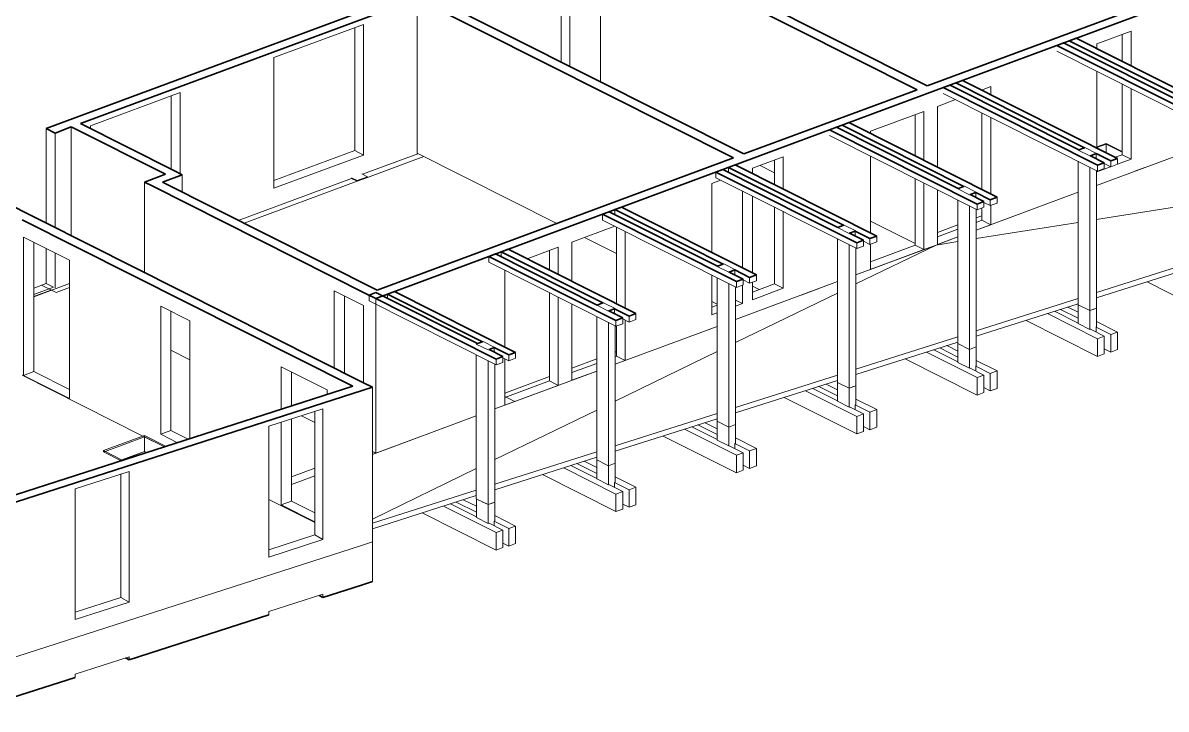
# Model space of a CAD drawing. Header units: metres. Extents: x 399 to 3028, y -427 to 863.
# Drawn here: x 862.82 to 878.12, y 4.27 to 13.45 of the extents above; entities that cross this region are included whole.
import ezdxf

# ---------------------------------------------------------------- set-up
doc = ezdxf.new("R2010")
doc.units = ezdxf.units.M
for name, color, linetype, lineweight in [('A-FLOR', 192, 'Continuous', 18), ('A-GENM', 13, 'Continuous', 18), ('A-WALL', 113, 'Continuous', 18), ('S-BEAM', 12, 'Continuous', 18), ('S-COLS', 52, 'Continuous', 18)]:
    doc.layers.add(name, color=color, linetype=linetype, lineweight=lineweight)

# ---------------------------------------------------------------- blocks, each defined once
blk = doc.blocks.new('VAU_Réservation_Rectangulaire1 - VAU_Réservation_Rectangulaire-V43-3D Plan R_1')
at = {"layer": 'A-GENM', "lineweight": 9}
for p, q in [((604.58, 7.932), (604.032, 7.729)), ((604.033, 7.729), (604.58, 7.932)), ((604.58, 7.932), (604.87, 7.786)), ((604.58, 7.932), (604.58, 7.716)), ((604.032, 7.729), (604.291, 7.599)), ((604.032, 7.729), (604.032, 7.711)), ((604.291, 7.599), (604.033, 7.729)), ((604.033, 7.729), (604.033, 7.711)), ((604.58, 7.716), (604.281, 7.604)), ((604.608, 7.702), (604.58, 7.716)), ((604.28, 7.604), (604.26, 7.597))]:
    blk.add_line(p, q, dxfattribs=at)
blk = doc.blocks.new('VAU_Réservation_Rectangulaire1 - VAU_Réservation_Rectangulaire-1314264-3D Plan R_1')
at = {"layer": 'A-GENM', "lineweight": 9}
blk.add_line((612.171, 9.724), (612.241, 9.689), dxfattribs=at)
blk = doc.blocks.new('VAU_Réservation_Rectangulaire1 - VAU_Réservation_Rectangulaire-1314196-3D Plan R_1')
at = {"layer": 'A-GENM', "lineweight": 9}
for p, q in [((612.806, 9.885), (612.717, 9.929)), ((612.717, 9.929), (612.806, 9.885))]:
    blk.add_line(p, q, dxfattribs=at)
blk = doc.blocks.new('VAU_Réservation_Rectangulaire1 - VAU_Réservation_Rectangulaire-1312910-3D Plan R_1')
at = {"layer": 'A-GENM', "lineweight": 9}
for p, q in [((617.447, 11.841), (617.324, 11.795)), ((617.324, 11.795), (617.447, 11.841)), ((617.662, 11.733), (617.447, 11.841)), ((617.447, 11.841), (617.662, 11.733)), ((617.447, 11.841), (617.447, 11.832)), ((617.447, 11.841), (617.447, 11.715))]:
    blk.add_line(p, q, dxfattribs=at)

msp = doc.modelspace()

# ---------------------------------------------------------------- linework, layer by layer
at = {"layer": 'A-FLOR', "lineweight": 9}
for p, q in [((877.186, 11.2786), (878.5486, 11.7849)), ((877.1905, 11.7859), (877.3136, 11.8317)), ((877.3136, 11.8317), (877.5283, 11.7236)), ((877.3136, 11.7154), (877.3136, 11.8317)), ((868.1836, 11.6632), (867.4317, 11.3839)), ((867.2952, 11.3332), (865.7812, 10.7707)), ((867.4317, 11.3839), (867.2952, 11.3332)), ((875.5758, 10.6804), (876.9384, 11.1866)), ((875.5758, 10.8424), (875.6514, 10.8705)), ((875.0558, 10.6492), (875.3282, 10.7504)), ((875.037, 10.4802), (875.3282, 10.5884)), ((873.9656, 10.0822), (875.037, 10.4802)), ((878.5486, 10.2787), (877.186, 9.8445)), ((878.5486, 10.2066), (877.186, 9.7723)), ((863.4432, 9.9652), (862.9671, 9.7883)), ((872.3554, 9.4839), (873.718, 9.9901)), ((876.9384, 9.7656), (875.5758, 9.3313)), ((876.9384, 9.6934), (875.5758, 9.2592)), ((870.7452, 8.8857), (872.1077, 9.3919)), ((875.3282, 9.2524), (873.9656, 8.8181)), ((875.3282, 9.1802), (873.9656, 8.746)), ((865.0559, 8.9453), (864.8013, 9.0734)), ((870.7452, 9.0477), (870.761, 9.0535)), ((870.1653, 8.8322), (870.4975, 8.9557)), ((864.4256, 7.9247), (862.811, 8.7372)), ((862.9671, 8.7871), (863.4432, 8.5475)), ((869.135, 8.2874), (870.4975, 8.7936)), ((869.2703, 8.4997), (869.866, 8.721)), ((873.718, 8.7392), (872.3554, 8.3049)), ((873.718, 8.6671), (872.3554, 8.2328)), ((866.7257, 8.1052), (866.5475, 8.1948)), ((867.4961, 7.6785), (868.8873, 8.1954)), ((872.1077, 8.226), (870.7452, 7.7918)), ((872.1077, 8.1539), (870.7452, 7.7196)), ((863.9202, 7.7185), (864.4465, 7.9141)), ((864.715, 7.7791), (864.4259, 7.9245)), ((864.4465, 7.9141), (864.7148, 7.779)), ((864.4465, 7.7157), (864.4465, 7.9141)), ((863.8995, 7.7109), (863.9199, 7.7184)), ((864.1354, 7.5922), (863.8995, 7.7109)), ((864.4465, 7.7157), (864.1469, 7.6044)), ((864.4746, 7.7016), (864.4465, 7.7157)), ((867.5407, 7.6951), (867.4961, 7.7176)), ((867.4961, 7.7171), (867.5402, 7.6949)), ((867.5402, 7.6949), (867.5407, 7.6951)), ((870.4975, 7.7128), (869.135, 7.2786)), ((864.1466, 7.6043), (864.1263, 7.5967)), ((866.414, 7.3791), (866.7257, 7.4949)), ((870.4975, 7.6407), (869.135, 7.2064)), ((866.414, 7.2765), (866.7257, 7.3923)), ((868.8873, 7.1996), (867.4961, 6.7562)), ((866.7257, 6.7673), (866.1118, 7.0762)), ((868.8873, 7.1275), (867.4961, 6.6841))]:
    msp.add_line(p, q, dxfattribs=at)
at = {"layer": 'A-FLOR'}
for p, q in [((877.186, 10.8221), (878.5486, 11.0388)), ((875.5758, 10.5659), (876.9384, 10.7827)), ((873.9656, 9.9589), (875.037, 10.4802)), ((875.037, 10.4802), (875.3282, 10.5265)), ((872.3554, 9.1753), (873.718, 9.8383)), ((870.7452, 8.3917), (872.1077, 9.0548)), ((869.135, 7.6082), (870.4975, 8.2712)), ((867.4961, 6.8106), (868.8873, 7.4877))]:
    msp.add_line(p, q, dxfattribs=at)
at = {"layer": 'A-WALL', "lineweight": 35}
for p, q in [((867.3785, 8.6381), (843.7718, 20.5174)), ((875.4007, 16.5956), (863.1344, 12.0382)), ((870.5483, 14.6901), (874.7832, 12.5594)), ((874.9197, 12.6101), (870.6848, 14.7408)), ((879.6897, 14.3823), (874.9197, 12.6101)), ((875.037, 12.5511), (879.807, 14.3233)), ((863.5904, 12.105), (868.095, 13.7786)), ((868.095, 13.7786), (872.3299, 11.6479)), ((872.4665, 11.6987), (868.2316, 13.8294)), ((867.5407, 9.766), (875.037, 12.5511)), ((874.7832, 12.5594), (872.4665, 11.6987)), ((864.8484, 11.4721), (863.5904, 12.105)), ((863.1344, 12.0382), (863.2518, 11.9792)), ((863.2518, 11.9792), (863.4691, 12.0599)), ((863.4691, 12.0599), (864.7271, 11.427)), ((872.3299, 11.6479), (867.5599, 9.8757)), ((864.9527, 11.4196), (864.8484, 11.4721)), ((864.7271, 11.427), (864.4465, 11.3228)), ((864.4465, 11.3228), (864.5508, 11.2703)), ((864.6873, 11.321), (864.9527, 11.4196)), ((867.5599, 9.8757), (864.6873, 11.321)), ((864.5508, 11.2703), (867.4234, 9.825)), ((862.811, 10.8171), (867.2339, 8.5914)), ((867.4234, 9.825), (867.5407, 9.766)), ((867.2339, 8.5914), (862.0833, 6.9304)), ((862.2009, 6.8712), (867.4961, 8.5789)), ((867.4961, 8.5789), (867.3785, 8.6381)), ((867.4961, 5.9772), (867.3515, 5.9306)), ((867.3515, 5.9306), (866.8333, 5.7635)), ((866.8333, 5.7635), (866.7847, 5.7917)), ((866.1119, 5.5308), (864.241, 4.9274)), ((864.241, 4.9274), (864.1923, 4.9556)), ((863.5195, 4.6948), (862.201, 4.2695))]:
    msp.add_line(p, q, dxfattribs=at)
at = {"layer": 'A-WALL', "lineweight": 9}
for p, q in [((870.5483, 14.6901), (870.5483, 12.6637)), ((870.0206, 12.9292), (870.0206, 14.4159)), ((870.1379, 14.4595), (870.1379, 12.8702)), ((868.095, 13.7786), (868.095, 11.7078)), ((866.1787, 12.9885), (867.3771, 13.4337)), ((867.2598, 11.7435), (867.2598, 13.3902)), ((867.3771, 13.4337), (867.3771, 11.6845)), ((877.1905, 13.1738), (877.6456, 13.3429)), ((877.6456, 13.3429), (877.6456, 12.8779)), ((877.1905, 13.107), (877.1905, 13.1738)), ((877.5283, 12.937), (877.5283, 13.2993)), ((866.1787, 11.2392), (866.1787, 12.9885)), ((877.1905, 11.7773), (877.1905, 12.8033)), ((875.6456, 12.5548), (875.7687, 12.6005)), ((875.6514, 12.5518), (875.6514, 12.5569)), ((875.7687, 12.6005), (875.7687, 12.4928)), ((877.5283, 11.6888), (877.5283, 12.6333)), ((877.6456, 12.5743), (877.6456, 11.6297)), ((863.7254, 12.077), (864.9238, 12.5223)), ((864.8065, 11.4932), (864.8065, 12.4787)), ((864.9238, 12.5223), (864.9238, 11.4342)), ((875.0558, 12.3356), (875.2985, 12.4258)), ((874.1608, 12.0031), (874.8737, 12.268)), ((874.8737, 12.268), (874.8737, 11.6135)), ((875.0558, 11.5219), (875.0558, 12.3356)), ((875.6514, 11.2221), (875.6514, 12.2482)), ((874.7564, 11.6725), (874.7564, 12.2244)), ((875.7687, 12.1891), (875.7687, 11.1631)), ((863.1344, 10.7738), (863.1344, 12.0382)), ((863.2518, 11.9792), (863.2518, 10.7147)), ((863.4691, 12.0599), (863.4691, 10.6054)), ((863.7254, 12.0371), (863.7254, 12.077)), ((874.1608, 11.9723), (874.1608, 12.0031)), ((866.1787, 11.3419), (867.2598, 11.7435)), ((867.3771, 11.6845), (866.1787, 11.2392)), ((867.2598, 11.7435), (867.3771, 11.6845)), ((867.3638, 11.4271), (868.1053, 11.7026)), ((868.095, 11.7078), (869.9623, 10.7683)), ((872.5838, 11.5074), (872.9933, 11.6595)), ((872.9933, 11.6595), (872.9933, 11.2301)), ((874.1608, 10.6426), (874.1608, 11.6686)), ((877.4352, 11.6542), (877.5283, 11.6888)), ((877.6456, 11.6297), (877.4645, 11.5625)), ((877.5283, 11.6888), (877.6456, 11.6297)), ((872.5838, 11.4362), (872.5838, 11.5074)), ((872.6841, 11.5446), (872.876, 11.4481)), ((872.876, 11.2891), (872.876, 11.616)), ((877.3721, 11.5281), (877.1905, 11.4607)), ((877.1905, 11.4607), (877.1905, 11.4736)), ((864.4465, 10.1135), (864.4465, 11.3228)), ((864.9527, 11.1875), (864.9527, 11.4196)), ((865.703, 10.81), (867.217, 11.3725)), ((872.0377, 11.3045), (872.1553, 11.3482)), ((874.7564, 10.4786), (874.7564, 11.3689)), ((872.0377, 10.3813), (872.0377, 11.3045)), ((872.4472, 11.2013), (872.4472, 10.1752)), ((874.8737, 11.3098), (874.8737, 10.4196)), ((875.0558, 10.4872), (875.0558, 11.2182)), ((872.5838, 10.1065), (872.5838, 11.1326)), ((872.876, 9.9603), (872.876, 10.9855)), ((872.9933, 10.9264), (872.9933, 9.9013)), ((875.6514, 10.8111), (875.6514, 10.9752)), ((875.7687, 11.0102), (875.7687, 10.7521)), ((870.1653, 10.5187), (870.7383, 10.7316)), ((870.761, 9.6941), (870.761, 10.7202)), ((874.1608, 10.8017), (874.7564, 10.502)), ((874.7564, 10.5018), (874.1608, 10.8016)), ((875.5758, 10.783), (875.6514, 10.8111)), ((875.7687, 10.7521), (875.5758, 10.6804)), ((875.7687, 10.7521), (875.6514, 10.8111)), ((862.8306, 8.7364), (862.8306, 10.5848)), ((862.8306, 10.5848), (863.4432, 10.2765)), ((870.3339, 10.5813), (870.761, 10.3664)), ((870.8783, 10.6611), (870.8783, 9.6351)), ((875.0558, 10.5898), (875.3282, 10.691)), ((875.3282, 10.5884), (875.0558, 10.4872)), ((862.9671, 10.5161), (862.9671, 8.7871)), ((863.1344, 9.9674), (863.1344, 10.4319)), ((869.5654, 10.2958), (869.9833, 10.451)), ((869.866, 10.1445), (869.866, 10.4075)), ((869.9833, 10.451), (869.9833, 10.0855)), ((870.1653, 9.9939), (870.1653, 10.5187)), ((874.9003, 10.4294), (873.9656, 10.0822)), ((874.1608, 10.1547), (874.1608, 10.4917)), ((874.1608, 10.2573), (874.7564, 10.4786)), ((874.1608, 10.2573), (874.7564, 10.4786)), ((874.8737, 10.4196), (874.1608, 10.1547)), ((874.8737, 10.4196), (874.7564, 10.4786)), ((874.9003, 10.4294), (875.0368, 10.4801)), ((863.2518, 10.3729), (863.2518, 9.9083)), ((863.4432, 10.2765), (863.4432, 8.4281)), ((869.2703, 9.1146), (869.2703, 10.1406)), ((862.9671, 9.9052), (863.1344, 9.9674)), ((863.2322, 9.9182), (863.1344, 9.9674)), ((872.0377, 9.5462), (872.0377, 10.0777)), ((872.4472, 9.9427), (872.4472, 9.6984)), ((872.5838, 9.7491), (872.5838, 9.9848)), ((872.5838, 9.8517), (872.876, 9.9603)), ((872.876, 9.9603), (872.9933, 9.9013)), ((873.718, 9.9901), (873.2335, 9.8101)), ((863.2322, 9.9182), (862.9671, 9.8197)), ((863.2322, 9.9182), (862.9671, 9.8197)), ((862.9671, 9.7933), (863.195, 9.8779)), ((866.9866, 8.8353), (866.9866, 9.8674)), ((866.9866, 9.8674), (867.3777, 9.6707)), ((867.1231, 9.7987), (867.1231, 8.7666)), ((869.866, 8.6616), (869.866, 9.8409)), ((872.9933, 9.9013), (872.5838, 9.7491)), ((864.6648, 7.9486), (864.6648, 9.6618)), ((864.6648, 9.6618), (865.0559, 9.465)), ((867.3777, 9.6707), (867.3777, 8.6384)), ((867.5407, 9.766), (867.5407, 7.6951)), ((869.9833, 9.7818), (869.9833, 8.6026)), ((870.1653, 8.6702), (870.1653, 9.6902)), ((872.0377, 9.7241), (872.1077, 9.6888)), ((872.0377, 9.6488), (872.1077, 9.6748)), ((872.3554, 9.7446), (872.4472, 9.6984)), ((872.4472, 9.6984), (872.3554, 9.6642)), ((864.8013, 9.5931), (864.8013, 7.9993)), ((872.1077, 9.5722), (872.0377, 9.5462)), ((865.0559, 9.465), (865.0559, 7.889)), ((870.761, 8.9941), (870.761, 9.3952)), ((870.8783, 9.4773), (870.8783, 8.9351)), ((864.8013, 9.0734), (865.0559, 8.9453)), ((865.0559, 8.9451), (864.8013, 9.0731)), ((869.2703, 8.3377), (869.2703, 8.9568)), ((870.1653, 8.7728), (870.4975, 8.8963)), ((870.7452, 8.9883), (870.761, 8.9941)), ((870.8783, 8.9351), (870.7452, 8.8857)), ((870.8783, 8.9351), (870.761, 8.9941)), ((862.9671, 8.7871), (862.8306, 8.7364)), ((863.4432, 8.4281), (862.8306, 8.7364)), ((862.9671, 8.7871), (863.4432, 8.5475)), ((866.2775, 8.283), (866.2775, 8.8503)), ((866.2775, 8.8503), (866.8901, 8.542)), ((866.414, 8.7816), (866.414, 8.327)), ((870.4975, 8.7936), (870.1653, 8.6702)), ((867.4961, 6.508), (867.4961, 8.5789)), ((869.2703, 8.4403), (869.866, 8.6616)), ((869.9833, 8.6026), (869.2703, 8.3377)), ((869.9833, 8.6026), (869.866, 8.6616)), ((866.8901, 8.542), (866.8901, 8.4806)), ((866.1118, 8.0543), (866.8333, 8.287)), ((866.8333, 8.287), (866.8333, 6.5377)), ((866.2775, 7.0018), (866.2775, 8.1077)), ((866.414, 8.1518), (866.414, 7.0525)), ((866.7257, 8.1048), (866.547, 8.1947)), ((866.5475, 8.1948), (866.7257, 8.1052)), ((866.7257, 6.6001), (866.7257, 8.2523)), ((864.6648, 7.9486), (864.8013, 7.9993)), ((864.8013, 7.9993), (865.0343, 7.8821)), ((866.1118, 6.3051), (866.1118, 8.0543)), ((864.8897, 7.8354), (864.6648, 7.9486)), ((868.168, 7.9277), (867.5407, 7.6947)), ((867.5402, 7.6949), (867.4961, 7.6785)), ((867.5402, 7.6949), (867.5406, 7.6946)), ((866.414, 7.3791), (866.7257, 7.4949)), ((863.5195, 7.2183), (864.2409, 7.451)), ((864.1333, 5.7641), (864.1333, 7.4163)), ((864.2409, 7.451), (864.2409, 5.7017)), ((866.7257, 7.3923), (866.414, 7.2765)), ((863.5195, 5.469), (863.5195, 7.2183)), ((866.414, 7.0525), (866.2775, 7.0018)), ((866.414, 7.0525), (866.7257, 6.8957)), ((866.7257, 6.7763), (866.2775, 7.0018)), ((866.1118, 6.4022), (866.7257, 6.6001)), ((866.7257, 6.6001), (866.8333, 6.5377)), ((867.3515, 6.4614), (862.201, 4.8003)), ((862.201, 4.8004), (867.3514, 6.4614)), ((866.8333, 6.5377), (866.1118, 6.3051)), ((867.3515, 6.4614), (867.4961, 6.508)), ((867.3515, 6.4614), (867.4961, 6.508)), ((867.4961, 6.508), (867.4961, 5.9772)), ((863.5195, 5.5661), (864.1333, 5.7641)), ((864.2409, 5.7017), (863.5195, 5.469)), ((864.2409, 5.7017), (864.1333, 5.7641)), ((866.1119, 5.5747), (866.8333, 5.8073)), ((866.8333, 5.8073), (866.8333, 5.7635)), ((866.1119, 5.5308), (866.1119, 5.5747)), ((863.5195, 4.7386), (864.241, 4.9713)), ((864.241, 4.9713), (864.241, 4.9274)), ((863.5195, 4.6948), (863.5195, 4.7386))]:
    msp.add_line(p, q, dxfattribs=at)
at = {"layer": 'S-BEAM', "lineweight": 35}
for p, q in [((876.7443, 13.1857), (876.6533, 13.1518)), ((878.556, 12.2739), (876.7443, 13.1857)), ((876.911, 13.2476), (876.82, 13.2138)), ((876.82, 13.2138), (878.6316, 12.3022)), ((879.0748, 12.1587), (876.911, 13.2476)), ((876.6533, 13.1518), (878.8072, 12.0679)), ((875.2243, 12.6209), (875.1333, 12.5871)), ((875.1333, 12.5871), (877.1969, 11.5486)), ((876.9457, 11.7546), (875.2243, 12.6209)), ((875.3911, 12.6828), (875.3, 12.649)), ((875.3, 12.649), (877.0213, 11.7828)), ((877.4645, 11.6394), (875.3911, 12.6828)), ((873.8711, 12.118), (873.7801, 12.0842)), ((873.7801, 12.0842), (875.411, 11.2635)), ((875.8542, 11.1201), (873.8711, 12.118)), ((873.7044, 12.0561), (873.6134, 12.0222)), ((873.6134, 12.0222), (875.5865, 11.0293)), ((875.3354, 11.2353), (873.7044, 12.0561)), ((877.2879, 11.5824), (877.1021, 11.6759)), ((877.1777, 11.7041), (877.3735, 11.6056)), ((877.3735, 11.6056), (877.4645, 11.6394)), ((872.1845, 11.4912), (872.0935, 11.4574)), ((873.7251, 10.716), (872.1845, 11.4912)), ((872.3512, 11.5532), (872.2602, 11.5194)), ((872.2602, 11.5194), (873.8007, 10.7442)), ((874.2439, 10.6008), (872.3512, 11.5532)), ((877.1969, 11.5486), (877.2879, 11.5824)), ((872.0935, 11.4574), (873.9762, 10.51)), ((875.5674, 11.1848), (875.7632, 11.0863)), ((875.6776, 11.0631), (875.4918, 11.1566)), ((875.5865, 11.0293), (875.6776, 11.0631)), ((875.7632, 11.0863), (875.8542, 11.1201)), ((870.6646, 10.9264), (870.5736, 10.8926)), ((870.5736, 10.8926), (872.3659, 9.9906)), ((872.1148, 10.1967), (870.6646, 10.9264)), ((870.8313, 10.9884), (870.7403, 10.9546)), ((870.7403, 10.9546), (872.1903, 10.2249)), ((872.6336, 10.0814), (870.8313, 10.9884)), ((874.0673, 10.5438), (873.8815, 10.6373)), ((873.9571, 10.6655), (874.1529, 10.5669)), ((874.1529, 10.5669), (874.2439, 10.6008)), ((869.3114, 10.4236), (869.2204, 10.3898)), ((871.0233, 9.5621), (869.3114, 10.4236)), ((873.9762, 10.51), (874.0673, 10.5438)), ((869.1447, 10.3616), (869.0537, 10.3278)), ((869.0537, 10.3278), (870.7556, 9.4713)), ((870.5045, 9.6773), (869.1447, 10.3616)), ((869.2204, 10.3898), (870.58, 9.7055)), ((872.4569, 10.0245), (872.2712, 10.1179)), ((872.3468, 10.1462), (872.5426, 10.0476)), ((872.3659, 9.9906), (872.4569, 10.0245)), ((872.5426, 10.0476), (872.6336, 10.0814)), ((867.5442, 9.8438), (867.4532, 9.81)), ((867.4532, 9.81), (869.1527, 8.9548)), ((868.9015, 9.1608), (867.5442, 9.8438)), ((867.7915, 9.8588), (867.7005, 9.825)), ((867.7005, 9.825), (868.9697, 9.1862)), ((869.413, 9.0428), (867.7915, 9.8588)), ((870.8466, 9.5051), (870.6609, 9.5986)), ((870.7365, 9.6268), (870.9323, 9.5283)), ((870.7556, 9.4713), (870.8466, 9.5051)), ((870.9323, 9.5283), (871.0233, 9.5621)), ((869.2437, 8.9886), (869.0579, 9.0821)), ((869.1262, 9.1075), (869.322, 9.009)), ((869.322, 9.009), (869.413, 9.0428)), ((869.1527, 8.9548), (869.2437, 8.9886))]:
    msp.add_line(p, q, dxfattribs=at)
at = {"layer": 'S-BEAM', "lineweight": 9}
for p, q in [((878.8072, 11.9898), (876.6533, 13.0737)), ((877.1969, 11.4704), (875.1333, 12.5089)), ((875.5865, 10.9511), (873.6134, 11.9441)), ((877.0213, 11.7828), (877.0292, 11.7858)), ((877.0292, 11.7858), (877.186, 11.7072)), ((868.1836, 11.6632), (867.4317, 11.3839)), ((876.9384, 11.7519), (876.9457, 11.7546)), ((877.0952, 11.6733), (876.9384, 11.7519)), ((877.1021, 11.6759), (877.0952, 11.6733)), ((877.186, 11.7072), (877.1777, 11.7041)), ((877.1777, 11.7041), (877.1777, 11.6379)), ((877.4645, 11.5612), (877.4645, 11.6394)), ((872.2602, 11.4531), (872.2602, 11.5194)), ((877.1969, 11.5486), (877.1969, 11.4704)), ((877.1969, 11.4704), (877.2879, 11.5043)), ((877.2879, 11.5043), (877.2879, 11.5824)), ((877.3735, 11.5274), (877.2879, 11.5705)), ((877.3735, 11.6056), (877.3735, 11.5274)), ((877.3735, 11.5274), (877.4645, 11.5612)), ((867.2952, 11.3332), (865.7812, 10.7707)), ((867.217, 11.3725), (867.2952, 11.3332)), ((872.0935, 11.3793), (872.0935, 11.4574)), ((873.9762, 10.4318), (872.0935, 11.3793)), ((875.3282, 11.2326), (875.3354, 11.2353)), ((875.485, 11.154), (875.3282, 11.2326)), ((875.411, 11.2635), (875.419, 11.2665)), ((875.419, 11.2665), (875.5758, 11.188)), ((875.5758, 11.188), (875.5674, 11.1848)), ((875.5674, 11.1848), (875.5674, 11.1186)), ((875.4918, 11.1566), (875.485, 11.154)), ((875.5865, 11.0293), (875.5865, 10.9511)), ((875.6776, 10.9849), (875.6776, 11.0631)), ((875.7632, 11.0081), (875.6776, 11.0512)), ((875.7632, 11.0863), (875.7632, 11.0081)), ((875.7632, 11.0081), (875.8542, 11.0419)), ((875.8542, 11.0419), (875.8542, 11.1201)), ((870.5736, 10.8145), (870.5736, 10.8926)), ((870.7403, 10.8883), (870.7403, 10.9546)), ((875.5758, 10.8424), (875.6514, 10.8705)), ((875.5865, 10.9511), (875.6776, 10.9849)), ((872.3659, 9.9125), (870.5736, 10.8145)), ((873.718, 10.7133), (873.7251, 10.716)), ((873.8748, 10.6348), (873.718, 10.7133)), ((873.8007, 10.7442), (873.8088, 10.7472)), ((873.8088, 10.7472), (873.9656, 10.6687)), ((875.0558, 10.6492), (875.3282, 10.7504)), ((873.8815, 10.6373), (873.8748, 10.6348)), ((873.9656, 10.6687), (873.9571, 10.6655)), ((873.9571, 10.6655), (873.9571, 10.5992)), ((874.1529, 10.5669), (874.1529, 10.4888)), ((874.2439, 10.5226), (874.2439, 10.6008)), ((873.9762, 10.51), (873.9762, 10.4318)), ((873.9762, 10.4318), (874.0673, 10.4656)), ((874.0673, 10.4656), (874.0673, 10.5438)), ((874.1529, 10.4888), (874.0673, 10.5319)), ((874.1529, 10.4888), (874.2439, 10.5226)), ((869.0537, 10.2497), (869.0537, 10.3278)), ((870.7556, 9.3932), (869.0537, 10.2497)), ((869.2204, 10.3235), (869.2204, 10.3898)), ((872.1077, 10.194), (872.1148, 10.1967)), ((872.2646, 10.1155), (872.1077, 10.194)), ((872.1903, 10.2249), (872.1986, 10.2279)), ((872.1986, 10.2279), (872.3554, 10.1494)), ((872.2712, 10.1179), (872.2646, 10.1155)), ((872.3554, 10.1494), (872.3468, 10.1462)), ((872.3468, 10.1462), (872.3468, 10.0799)), ((872.3659, 9.9906), (872.3659, 9.9125)), ((872.3659, 9.9125), (872.4569, 9.9463)), ((872.4569, 9.9463), (872.4569, 10.0245)), ((872.5426, 9.9695), (872.4569, 10.0126)), ((872.5426, 10.0476), (872.5426, 9.9695)), ((872.5426, 9.9695), (872.6336, 10.0033)), ((872.6336, 10.0033), (872.6336, 10.0814)), ((878.8072, 9.5101), (877.8596, 9.987)), ((867.4532, 9.7319), (867.4532, 9.81)), ((867.7005, 9.7652), (867.7005, 9.825)), ((869.1527, 8.8766), (867.4532, 9.7319)), ((870.4975, 9.6748), (870.5045, 9.6773)), ((870.6544, 9.5962), (870.4975, 9.6748)), ((870.58, 9.7055), (870.5884, 9.7087)), ((870.5884, 9.7087), (870.7452, 9.6301)), ((876.8014, 9.6498), (876.9387, 9.5807)), ((870.6609, 9.5986), (870.6544, 9.5962)), ((870.7452, 9.6301), (870.7365, 9.6268)), ((870.7365, 9.6268), (870.7365, 9.5606)), ((870.8466, 9.427), (870.8466, 9.5051)), ((870.9323, 9.4501), (870.8466, 9.4932)), ((870.9323, 9.5283), (870.9323, 9.4501)), ((870.9323, 9.4501), (871.0233, 9.484)), ((871.0233, 9.484), (871.0233, 9.5621)), ((876.5271, 9.5623), (877.1969, 9.2253)), ((876.9387, 9.4348), (876.6239, 9.5932)), ((876.7045, 9.6189), (876.9387, 9.501)), ((870.7556, 9.4713), (870.7556, 9.3932)), ((870.7556, 9.3932), (870.8466, 9.427)), ((877.1969, 8.9908), (876.2418, 9.4714)), ((877.0951, 9.35), (876.9387, 9.4288)), ((877.102, 9.3526), (877.0951, 9.35)), ((877.102, 9.3526), (877.2879, 9.2591)), ((877.1861, 9.3839), (877.1777, 9.3807)), ((877.1777, 9.3807), (877.3735, 9.2822)), ((877.1777, 9.3807), (877.1777, 9.3145)), ((877.1861, 9.4561), (877.4645, 9.316)), ((868.9697, 9.1862), (868.9782, 9.1894)), ((868.9782, 9.1894), (869.135, 9.1108)), ((877.2879, 9.2591), (877.1969, 9.2253)), ((877.1969, 9.2253), (877.1969, 8.9908)), ((877.2879, 9.0246), (877.2879, 9.2591)), ((877.4645, 9.316), (877.3735, 9.2822)), ((877.3735, 9.2822), (877.3735, 9.0478)), ((877.4645, 9.0816), (877.4645, 9.316)), ((868.8873, 9.1555), (868.9015, 9.1608)), ((869.0442, 9.0769), (868.8873, 9.1555)), ((869.0579, 9.0821), (869.0442, 9.0769)), ((869.135, 9.1108), (869.1262, 9.1075)), ((869.1262, 9.1075), (869.1262, 9.0477)), ((869.413, 8.9646), (869.413, 9.0428)), ((870.761, 9.0535), (870.7452, 9.0477)), ((874.9093, 9.0467), (875.5865, 8.7059)), ((875.3285, 8.9154), (875.0062, 9.0776)), ((875.0868, 9.1033), (875.3285, 8.9817)), ((875.1836, 9.1342), (875.3285, 9.0613)), ((877.1969, 8.9908), (877.2879, 9.0246)), ((877.3735, 9.0478), (877.2879, 9.0909)), ((877.3735, 9.0478), (877.4645, 9.0816)), ((869.1527, 8.9548), (869.1527, 8.8766)), ((869.1527, 8.8766), (869.2437, 8.9104)), ((869.2437, 8.9104), (869.2437, 8.9886)), ((869.322, 8.9308), (869.2437, 8.9702)), ((869.322, 9.009), (869.322, 8.9308)), ((869.322, 8.9308), (869.413, 8.9646)), ((870.4975, 8.9557), (870.1653, 8.8322)), ((875.5865, 8.4715), (874.6241, 8.9558)), ((875.4849, 8.8308), (875.3285, 8.9095)), ((875.5759, 8.9368), (875.8542, 8.7967)), ((869.866, 8.721), (869.2703, 8.4997)), ((875.4917, 8.8333), (875.4849, 8.8308)), ((875.4917, 8.8333), (875.6776, 8.7398)), ((875.5759, 8.8646), (875.5674, 8.8614)), ((875.5674, 8.8614), (875.7632, 8.7629)), ((875.5674, 8.8614), (875.5674, 8.7952)), ((875.6776, 8.7398), (875.5865, 8.7059)), ((875.6776, 8.5053), (875.6776, 8.7398)), ((875.8542, 8.7967), (875.7632, 8.7629)), ((875.7632, 8.7629), (875.7632, 8.5285)), ((875.8542, 8.5623), (875.8542, 8.7967)), ((873.469, 8.5877), (873.7183, 8.4623)), ((873.5659, 8.6186), (873.7183, 8.5419)), ((875.5865, 8.7059), (875.5865, 8.4715)), ((875.7632, 8.5285), (875.6776, 8.5716)), ((873.9762, 7.9522), (873.0064, 8.4403)), ((873.2916, 8.5312), (873.9762, 8.1866)), ((873.7183, 8.3961), (873.3885, 8.562)), ((873.9657, 8.4174), (874.2439, 8.2774)), ((875.5865, 8.4715), (875.6776, 8.5053)), ((875.7632, 8.5285), (875.8542, 8.5623)), ((873.8747, 8.3115), (873.7183, 8.3902)), ((873.8814, 8.314), (873.8747, 8.3115)), ((873.8814, 8.314), (874.0673, 8.2204)), ((873.9657, 8.3453), (873.9571, 8.3421)), ((873.9571, 8.3421), (874.1529, 8.2436)), ((873.9571, 8.3421), (873.9571, 8.2759)), ((874.2439, 8.2774), (874.1529, 8.2436)), ((874.2439, 8.043), (874.2439, 8.2774)), ((874.0673, 8.2204), (873.9762, 8.1866)), ((873.9762, 8.1866), (873.9762, 7.9522)), ((874.0673, 7.986), (874.0673, 8.2204)), ((874.1529, 8.2436), (874.1529, 8.0092)), ((871.6739, 8.0156), (872.3659, 7.6673)), ((872.1079, 7.8768), (871.7707, 8.0465)), ((871.8513, 8.0721), (872.1079, 7.943)), ((871.9482, 8.103), (872.1079, 8.0227)), ((873.9762, 7.9522), (874.0673, 7.986)), ((874.1529, 8.0092), (874.0673, 8.0522)), ((874.1529, 8.0092), (874.2439, 8.043)), ((872.3659, 7.4329), (871.3886, 7.9247)), ((872.2643, 7.7921), (872.1079, 7.8708)), ((872.3553, 7.8259), (872.3468, 7.8228)), ((872.3468, 7.8228), (872.5426, 7.7243)), ((872.3468, 7.8228), (872.3468, 7.7565)), ((872.3553, 7.8981), (872.6336, 7.7581)), ((872.2711, 7.7946), (872.2643, 7.7921)), ((872.2711, 7.7946), (872.4569, 7.7011)), ((872.4569, 7.7011), (872.3659, 7.6673)), ((872.3659, 7.6673), (872.3659, 7.4329)), ((872.4569, 7.4667), (872.4569, 7.7011)), ((872.6336, 7.7581), (872.5426, 7.7243)), ((872.5426, 7.7243), (872.5426, 7.4898)), ((872.6336, 7.5237), (872.6336, 7.7581)), ((870.0561, 7.5), (870.7556, 7.148)), ((870.4977, 7.3574), (870.153, 7.5309)), ((870.2336, 7.5566), (870.4977, 7.4237)), ((870.3304, 7.5874), (870.4977, 7.5033)), ((872.5426, 7.4898), (872.4569, 7.5329)), ((872.5426, 7.4898), (872.6336, 7.5237)), ((870.7556, 6.9136), (869.7709, 7.4091)), ((870.6541, 7.2728), (870.4977, 7.3515)), ((870.7451, 7.3788), (871.0233, 7.2388)), ((872.3659, 7.4329), (872.4569, 7.4667)), ((870.6608, 7.2753), (870.6541, 7.2728)), ((870.6608, 7.2753), (870.8466, 7.1818)), ((870.7451, 7.3066), (870.7365, 7.3035)), ((870.7365, 7.3035), (870.9323, 7.205)), ((870.7365, 7.3035), (870.7365, 7.2372)), ((871.0233, 7.2388), (870.9323, 7.205)), ((870.9323, 7.205), (870.9323, 6.9705)), ((871.0233, 7.0043), (871.0233, 7.2388)), ((868.6158, 7.041), (868.8875, 6.9043)), ((868.7127, 7.0719), (868.8875, 6.9839)), ((870.8466, 7.1818), (870.7556, 7.148)), ((870.7556, 7.148), (870.7556, 6.9136)), ((870.8466, 6.9474), (870.8466, 7.1818)), ((869.1527, 6.397), (868.161, 6.896)), ((868.4462, 6.9869), (869.1527, 6.6314)), ((868.8875, 6.8445), (868.5431, 7.0178)), ((870.7556, 6.9136), (870.8466, 6.9474)), ((870.9323, 6.9705), (870.8466, 7.0136)), ((870.9323, 6.9705), (871.0233, 7.0043)), ((869.0439, 6.7535), (868.8875, 6.8323)), ((869.0579, 6.7587), (869.0439, 6.7535)), ((869.0579, 6.7587), (869.2437, 6.6652)), ((869.1349, 6.7874), (869.1262, 6.7841)), ((869.1262, 6.7841), (869.322, 6.6856)), ((869.1262, 6.7841), (869.1262, 6.7244)), ((869.1349, 6.8594), (869.413, 6.7195)), ((869.2437, 6.6652), (869.1527, 6.6314)), ((869.1527, 6.6314), (869.1527, 6.397)), ((869.2437, 6.4308), (869.2437, 6.6652)), ((869.413, 6.7195), (869.322, 6.6856)), ((869.322, 6.6856), (869.322, 6.4512)), ((869.413, 6.485), (869.413, 6.7195)), ((869.1527, 6.397), (869.2437, 6.4308)), ((869.322, 6.4512), (869.2437, 6.4906)), ((869.322, 6.4512), (869.413, 6.485))]:
    msp.add_line(p, q, dxfattribs=at)
at = {"layer": 'S-COLS', "lineweight": 35}
for p, q in [((877.0213, 11.7828), (876.9457, 11.7546)), ((877.1021, 11.6759), (877.1777, 11.7041)), ((875.411, 11.2635), (875.3354, 11.2353)), ((875.4918, 11.1566), (875.5674, 11.1848)), ((873.8007, 10.7442), (873.7251, 10.716)), ((873.8815, 10.6373), (873.9571, 10.6655)), ((872.1903, 10.2249), (872.1148, 10.1967)), ((872.2712, 10.1179), (872.3468, 10.1462)), ((870.58, 9.7055), (870.5045, 9.6773)), ((870.6609, 9.5986), (870.7365, 9.6268)), ((868.9697, 9.1862), (868.9015, 9.1608)), ((869.0579, 9.0821), (869.1262, 9.1075))]:
    msp.add_line(p, q, dxfattribs=at)
at = {"layer": 'S-COLS', "lineweight": 9}
for p, q in [((877.0292, 11.7858), (877.0213, 11.7828)), ((877.186, 11.7072), (877.0292, 11.7858)), ((876.9457, 11.7546), (876.9384, 11.7519)), ((876.9384, 11.7519), (877.0952, 11.6733)), ((877.0952, 11.6733), (877.1021, 11.6759)), ((877.1777, 11.7041), (877.186, 11.7072)), ((876.9384, 11.6005), (876.9384, 9.681)), ((877.0952, 11.5216), (877.0952, 9.6025)), ((877.186, 9.6364), (877.186, 11.4759)), ((877.8326, 11.5189), (877.696, 11.4681)), ((867.2952, 11.3422), (867.217, 11.3816)), ((867.4317, 11.3929), (867.2952, 11.3422)), ((867.2952, 11.3422), (867.2952, 11.3332)), ((867.3535, 11.4323), (867.4317, 11.3929)), ((867.4317, 11.3839), (867.4317, 11.3929)), ((875.3354, 11.2353), (875.3282, 11.2326)), ((875.3282, 11.2326), (875.485, 11.154)), ((875.419, 11.2665), (875.411, 11.2635)), ((875.5758, 11.188), (875.419, 11.2665)), ((875.5674, 11.1848), (875.5758, 11.188)), ((875.3282, 11.0812), (875.3282, 9.1617)), ((875.485, 11.154), (875.4918, 11.1566)), ((875.485, 11.0022), (875.485, 9.0832)), ((875.5758, 9.1171), (875.5758, 10.9565)), ((873.7251, 10.716), (873.718, 10.7133)), ((873.718, 10.7133), (873.8748, 10.6348)), ((873.8088, 10.7472), (873.8007, 10.7442)), ((873.9656, 10.6687), (873.8088, 10.7472)), ((873.718, 10.5618), (873.718, 8.6425)), ((873.8748, 10.6348), (873.8815, 10.6373)), ((873.9571, 10.6655), (873.9656, 10.6687)), ((873.8748, 10.4829), (873.8748, 8.5639)), ((873.9656, 8.5978), (873.9656, 10.4372)), ((872.1148, 10.1967), (872.1077, 10.194)), ((872.1077, 10.194), (872.2646, 10.1155)), ((872.1986, 10.2279), (872.1903, 10.2249)), ((872.3554, 10.1494), (872.1986, 10.2279)), ((872.2646, 10.1155), (872.2712, 10.1179)), ((872.3468, 10.1462), (872.3554, 10.1494)), ((863.0712, 9.9438), (863.1344, 9.9674)), ((863.2667, 9.8455), (863.0712, 9.9438)), ((872.1077, 10.0424), (872.1077, 8.1232)), ((872.2646, 9.9635), (872.2646, 8.0446)), ((863.4432, 9.911), (863.2667, 9.8455)), ((872.3554, 8.0785), (872.3554, 9.9178)), ((870.5045, 9.6773), (870.4975, 9.6748)), ((870.4975, 9.6748), (870.6544, 9.5962)), ((870.5884, 9.7087), (870.58, 9.7055)), ((870.7452, 9.6301), (870.5884, 9.7087)), ((877.0951, 9.6025), (876.9384, 9.681)), ((876.9387, 9.6809), (876.9387, 9.4288)), ((877.186, 9.6364), (877.0952, 9.6025)), ((877.1861, 9.6363), (877.1406, 9.6194)), ((877.1861, 9.3839), (877.1861, 9.6363)), ((870.4975, 9.5231), (870.4975, 7.6039)), ((870.6544, 9.5962), (870.6609, 9.5986)), ((870.7365, 9.6268), (870.7452, 9.6301)), ((877.0951, 9.6025), (877.0951, 9.35)), ((870.6544, 9.4441), (870.6544, 7.5253)), ((870.7452, 7.5592), (870.7452, 9.3984)), ((868.9782, 9.1894), (868.9697, 9.1862)), ((869.135, 9.1108), (868.9782, 9.1894)), ((868.9015, 9.1608), (868.8873, 9.1555)), ((868.8873, 9.1555), (869.0442, 9.0769)), ((869.0442, 9.0769), (869.0579, 9.0821)), ((869.1262, 9.1075), (869.135, 9.1108)), ((875.4849, 9.0832), (875.3282, 9.1617)), ((875.3285, 9.1616), (875.3285, 8.9095)), ((875.4849, 9.0832), (875.4849, 8.8308)), ((875.5758, 9.1171), (875.485, 9.0832)), ((875.5759, 9.117), (875.5304, 9.1001)), ((875.5759, 8.8646), (875.5759, 9.117)), ((868.8873, 9.0101), (868.8873, 7.0846)), ((869.0442, 8.9312), (869.0442, 7.006)), ((869.135, 7.04), (869.135, 8.8855)), ((873.8747, 8.5639), (873.718, 8.6425)), ((873.7183, 8.6423), (873.7183, 8.3902)), ((873.9656, 8.5978), (873.8748, 8.5639)), ((873.9657, 8.5978), (873.9202, 8.5808)), ((873.9657, 8.3453), (873.9657, 8.5978)), ((869.2703, 8.4513), (869.4003, 8.386)), ((873.8747, 8.5639), (873.8747, 8.3115)), ((869.4003, 8.386), (869.2637, 8.3352)), ((872.2645, 8.0447), (872.1077, 8.1232)), ((872.1079, 8.1231), (872.1079, 7.8708)), ((872.2643, 8.0446), (872.1861, 8.0839)), ((872.2643, 8.0446), (872.2643, 7.7921)), ((872.3554, 8.0785), (872.2646, 8.0446)), ((872.3553, 8.0784), (872.3099, 8.0615)), ((872.3553, 7.8259), (872.3553, 8.0784)), ((870.6543, 7.5254), (870.4975, 7.6039)), ((870.4977, 7.6038), (870.4977, 7.3515)), ((870.6541, 7.5253), (870.5763, 7.5644)), ((870.6541, 7.5253), (870.6541, 7.2728)), ((870.7452, 7.5592), (870.6544, 7.5253)), ((870.7451, 7.5591), (870.6997, 7.5422)), ((870.7451, 7.3066), (870.7451, 7.5591)), ((869.0441, 7.0061), (868.8873, 7.0846)), ((868.8875, 7.0845), (868.8875, 6.8323)), ((869.0439, 7.006), (868.9657, 7.0453)), ((869.135, 7.04), (869.0442, 7.006)), ((869.1349, 7.0398), (869.0895, 7.023)), ((869.1349, 6.7874), (869.1349, 7.0398)), ((869.0439, 7.006), (869.0439, 6.7535))]:
    msp.add_line(p, q, dxfattribs=at)

# ---------------------------------------------------------------- block references
at = {"layer": 'A-GENM', "lineweight": 9}
for name in ['VAU_Réservation_Rectangulaire1 - VAU_Réservation_Rectangulaire-1312910-3D Plan R_1', 'VAU_Réservation_Rectangulaire1 - VAU_Réservation_Rectangulaire-1314196-3D Plan R_1', 'VAU_Réservation_Rectangulaire1 - VAU_Réservation_Rectangulaire-1314264-3D Plan R_1', 'VAU_Réservation_Rectangulaire1 - VAU_Réservation_Rectangulaire-V43-3D Plan R_1']:
    msp.add_blockref(name, (259.8663, 0), dxfattribs=at)

doc.saveas('drawing.dxf')
